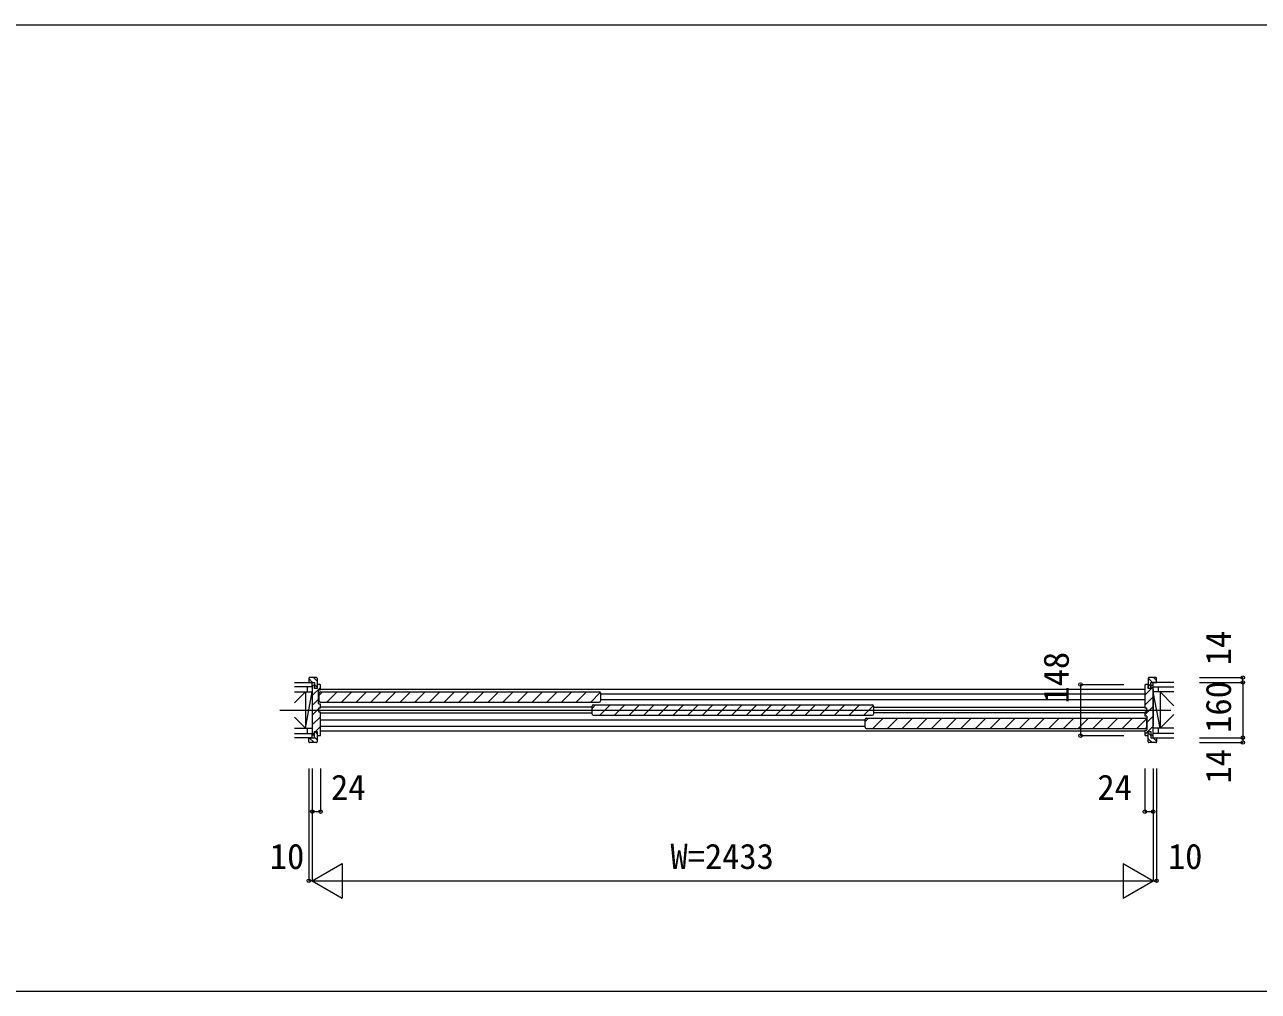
# Model space of a CAD drawing. Units: millimetres, scale not verified. Extents: x -21025 to 7656, y -14850 to 5150.
# Drawn here: x -15272 to -11702, y -14850 to -12052 of the extents above; entities that cross this region are included whole.
import ezdxf
from ezdxf.enums import TextEntityAlignment as Align

# ---------------------------------------------------------------- set-up
doc = ezdxf.new("R2010")
doc.units = ezdxf.units.MM
doc.header["$LTSCALE"] = 50
for name, color, linetype, lineweight in [('0-1_YKK_F1', 7, 'Continuous', 9), ('0-4_YKK_N1', 2, 'Continuous', 9), ('0-5_YKK_B1', 4, 'Continuous', 9), ('0-7_YKK_Z1', 7, 'Continuous', 9)]:
    doc.layers.add(name, color=color, linetype=linetype, lineweight=lineweight)
doc.styles.add('ＭＳ ゴシック', font='')
doc.styles.get('ＭＳ ゴシック').set_extended_font_data('MS Gothic')

msp = doc.modelspace()

# ---------------------------------------------------------------- linework, layer by layer
at = {"layer": '0-1_YKK_F1'}
for p, q in [((-21025, -12052.5), (7475, -12052.5)), ((-21025, -14850), (7656.02, -14850))]:
    msp.add_line(p, q, dxfattribs=at)
at = {"layer": '0-4_YKK_N1'}
for p, q in [((-11872.22, -13942), (-11747.22, -13942)), ((-11872.22, -13956), (-11747.22, -13956)), ((-11747.22, -13956), (-11747.22, -13942)), ((-12216.68, -13962), (-12091.68, -13962)), ((-11872.22, -14116), (-11747.22, -14116)), ((-11872.22, -14130), (-11747.22, -14130)), ((-14449.68, -14205), (-14449.68, -14530)), ((-14439.68, -14205), (-14439.68, -14530)), ((-14415.68, -14205), (-14415.68, -14330)), ((-12030.68, -14205), (-12030.68, -14330)), ((-12006.68, -14205), (-12006.68, -14530)), ((-11996.68, -14205), (-11996.68, -14530)), ((-14439.68, -14330), (-14415.68, -14330)), ((-12030.68, -14330), (-12006.68, -14330)), ((-12093.29, -14480), (-12006.68, -14530)), ((-12093.29, -14480), (-12093.29, -14580)), ((-14439.68, -14530), (-14449.68, -14530)), ((-14439.68, -14530), (-12006.68, -14530)), ((-14439.68, -14530), (-14353.08, -14580)), ((-12093.29, -14580), (-12006.68, -14530)), ((-12006.68, -14530), (-11996.68, -14530))]:
    msp.add_line(p, q, dxfattribs=at)
for points in [[(-11747.22, -13956), (-11747.22, -14116), (-11747.22, -14130)], [(-12216.68, -13962), (-12216.68, -14110), (-12091.68, -14110)], [(-14439.68, -14530), (-14353.08, -14480), (-14353.08, -14580)]]:
    msp.add_lwpolyline(points, dxfattribs=at)
for centre in [(-12216.68, -13962), (-11747.22, -13942), (-11747.22, -13956), (-12216.68, -14110), (-11747.22, -14116), (-11747.22, -14130), (-14439.68, -14330), (-14415.68, -14330), (-12030.68, -14330), (-12006.68, -14330), (-14449.68, -14530), (-11996.68, -14530)]:
    msp.add_circle(centre, 5, dxfattribs=at)
at = {"layer": '0-5_YKK_B1'}
for p, q in [((-14449.68, -13944), (-14449.68, -13956)), ((-14449.68, -13945.06), (-14438.75, -13956)), ((-14449.68, -13956), (-14433.18, -13956)), ((-14427.68, -13942), (-14447.68, -13942)), ((-14435.78, -13942), (-14425.68, -13952.09)), ((-14433.18, -13956), (-14433.18, -13974)), ((-14425.68, -13944), (-14425.68, -13974)), ((-12020.68, -13944), (-12020.68, -13974)), ((-12020.64, -13943.6), (-12008.25, -13956)), ((-11998.68, -13942), (-12018.68, -13942)), ((-12013.18, -13956), (-11996.68, -13956)), ((-12013.18, -13974), (-12013.18, -13956)), ((-12005.28, -13942), (-11996.68, -13950.59)), ((-11996.68, -13956), (-11996.68, -13944)), ((-14439.68, -13966.02), (-14438.16, -13964.5)), ((-14434.38, -13964.5), (-14439.68, -13964.5)), ((-14439.68, -13964.5), (-14439.68, -14107.5)), ((-14439.68, -13994.3), (-14415.68, -13970.3)), ((-14433.38, -13965.5), (-14434.38, -13964.5)), ((-14433.38, -13974), (-14433.38, -13965.5)), ((-14425.68, -13974), (-14433.38, -13974)), ((-14433.18, -13961.56), (-14425.68, -13969.06)), ((-14425.68, -13962), (-14425.68, -13969)), ((-14417.68, -13962), (-14425.68, -13962)), ((-14425.68, -13969), (-14425.68, -13974)), ((-14421.68, -14017), (-14421.68, -13979)), ((-14420.18, -13993.23), (-14409.96, -13983)), ((-14420.18, -14009.7), (-14420.18, -13986.3)), ((-14419.68, -13977), (-14416.68, -13977)), ((-14416.88, -13983), (-13609.48, -13983)), ((-14415.68, -13976), (-14415.68, -13964)), ((-14415.68, -13975.5), (-12030.68, -13975.5)), ((-14397.53, -14013), (-14367.53, -13983)), ((-14355.1, -14013), (-14325.1, -13983)), ((-14312.68, -14013), (-14282.68, -13983)), ((-14270.25, -14013), (-14240.25, -13983)), ((-14227.82, -14013), (-14197.82, -13983)), ((-14185.4, -14013), (-14155.4, -13983)), ((-14142.97, -14013), (-14112.97, -13983)), ((-14100.54, -14013), (-14070.55, -13983)), ((-14058.12, -14013), (-14028.12, -13983)), ((-14015.69, -14013), (-13985.69, -13983)), ((-13973.27, -14013), (-13943.27, -13983)), ((-13930.84, -14013), (-13900.84, -13983)), ((-13888.41, -14013), (-13858.41, -13983)), ((-13845.99, -14013), (-13815.99, -13983)), ((-13803.56, -14013), (-13773.56, -13983)), ((-13761.13, -14013), (-13731.13, -13983)), ((-13718.71, -14013), (-13688.71, -13983)), ((-13676.28, -14013), (-13646.28, -13983)), ((-13633.85, -14013), (-13606.3, -13985.44)), ((-13606.18, -13986.3), (-13606.18, -14009.7)), ((-13606.18, -13989.5), (-12030.68, -13989.5)), ((-12030.68, -13964.89), (-12027.79, -13962)), ((-12030.68, -13964), (-12030.68, -14029.5)), ((-12030.68, -13993.17), (-12006.68, -13969.17)), ((-12020.68, -13962), (-12028.68, -13962)), ((-12020.68, -13960.53), (-12013.18, -13968.03)), ((-12020.68, -13969), (-12020.68, -13962)), ((-12020.68, -13974), (-12020.68, -13969)), ((-12012.98, -13974), (-12020.68, -13974)), ((-12011.98, -13964.5), (-12012.98, -13965.5)), ((-12012.98, -13965.5), (-12012.98, -13974)), ((-12006.68, -13964.5), (-12011.98, -13964.5)), ((-12006.68, -14107.5), (-12006.68, -13964.5)), ((-14439.68, -14022.59), (-14421.68, -14004.59)), ((-14416.68, -14019), (-14419.68, -14019)), ((-14418.81, -14030), (-14415.68, -14026.87)), ((-14416.88, -14013), (-13609.48, -14013)), ((-14415.68, -14029.5), (-14415.68, -14020)), ((-13630.18, -14027.5), (-14415.68, -14027.5)), ((-13630.18, -14031.23), (-13619.96, -14021)), ((-13630.18, -14047.7), (-13630.18, -14024.3)), ((-13626.88, -14021), (-12819.48, -14021)), ((-13607.53, -14051), (-13577.53, -14021)), ((-12030.68, -14006.5), (-13606.18, -14006.5)), ((-13565.1, -14051), (-13535.1, -14021)), ((-13522.68, -14051), (-13492.68, -14021)), ((-13480.25, -14051), (-13450.25, -14021)), ((-13437.82, -14051), (-13407.82, -14021)), ((-13395.4, -14051), (-13365.4, -14021)), ((-13352.97, -14051), (-13322.97, -14021)), ((-13310.55, -14051), (-13280.55, -14021)), ((-13268.12, -14051), (-13238.12, -14021)), ((-13225.69, -14051), (-13195.69, -14021)), ((-13183.27, -14051), (-13153.27, -14021)), ((-13140.84, -14051), (-13110.84, -14021)), ((-13098.41, -14051), (-13068.41, -14021)), ((-13055.99, -14051), (-13025.99, -14021)), ((-13013.56, -14051), (-12983.56, -14021)), ((-12971.13, -14051), (-12941.13, -14021)), ((-12928.71, -14051), (-12898.71, -14021)), ((-12886.28, -14051), (-12856.28, -14021)), ((-12843.85, -14051), (-12816.3, -14023.44)), ((-12816.18, -14024.3), (-12816.18, -14047.7)), ((-12816.18, -14027.5), (-12030.68, -14027.5)), ((-12030.68, -14021.46), (-12006.68, -13997.46)), ((-12030.68, -14049.74), (-12006.68, -14025.74)), ((-14439.68, -14050.87), (-14420.68, -14031.87)), ((-14439.68, -14079.15), (-14415.68, -14055.15)), ((-14420.68, -14030), (-14416.18, -14030)), ((-14420.68, -14031), (-14420.68, -14030)), ((-14420.68, -14041), (-14420.68, -14031)), ((-14420.68, -14042), (-14420.68, -14041)), ((-14416.18, -14042), (-14420.68, -14042)), ((-14416.18, -14030), (-14415.68, -14029.5)), ((-14415.68, -14042.5), (-14416.18, -14042)), ((-14415.68, -14108), (-14415.68, -14042.5)), ((-14415.68, -14044.5), (-13630.06, -14044.5)), ((-13626.88, -14051), (-12819.48, -14051)), ((-12840.18, -14069.23), (-12829.96, -14059)), ((-12840.18, -14085.7), (-12840.18, -14062.3)), ((-12836.88, -14059), (-12029.48, -14059)), ((-12817.53, -14089), (-12787.53, -14059)), ((-12030.68, -14044.5), (-12816.18, -14044.5)), ((-12775.1, -14089), (-12745.1, -14059)), ((-12732.68, -14089), (-12702.68, -14059)), ((-12690.25, -14089), (-12660.25, -14059)), ((-12647.82, -14089), (-12617.82, -14059)), ((-12605.4, -14089), (-12575.4, -14059)), ((-12562.97, -14089), (-12532.97, -14059)), ((-12520.54, -14089), (-12490.55, -14059)), ((-12478.12, -14089), (-12448.12, -14059)), ((-12435.69, -14089), (-12405.69, -14059)), ((-12393.27, -14089), (-12363.26, -14059)), ((-12350.84, -14089), (-12320.84, -14059)), ((-12308.41, -14089), (-12278.41, -14059)), ((-12265.99, -14089), (-12235.99, -14059)), ((-12223.56, -14089), (-12193.56, -14059)), ((-12181.13, -14089), (-12151.13, -14059)), ((-12138.71, -14089), (-12108.71, -14059)), ((-12096.28, -14089), (-12066.28, -14059)), ((-12053.85, -14089), (-12026.3, -14061.44)), ((-12030.68, -14029.5), (-12030.18, -14030)), ((-12030.18, -14042), (-12030.68, -14042.5)), ((-12030.68, -14042.5), (-12030.68, -14052)), ((-12030.18, -14030), (-12025.68, -14030)), ((-12025.68, -14042), (-12030.18, -14042)), ((-12029.68, -14053), (-12026.68, -14053)), ((-12026.18, -14062.3), (-12026.18, -14085.7)), ((-12025.68, -14030), (-12025.68, -14031)), ((-12025.68, -14031), (-12025.68, -14041)), ((-12025.68, -14041), (-12025.68, -14042)), ((-12024.68, -14072.03), (-12006.68, -14054.03)), ((-12024.68, -14055), (-12024.68, -14093)), ((-14433.38, -14098), (-14425.68, -14098)), ((-14433.38, -14106.5), (-14433.38, -14098)), ((-14433.18, -14116), (-14433.18, -14098)), ((-14432.51, -14098), (-14425.68, -14104.83)), ((-14430.24, -14098), (-14415.68, -14083.44)), ((-14425.68, -14098), (-14425.68, -14128)), ((-14425.68, -14098), (-14425.68, -14103)), ((-12840.18, -14065.5), (-14415.68, -14065.5)), ((-14415.68, -14082.5), (-12840.18, -14082.5)), ((-14415.68, -14096.5), (-12030.68, -14096.5)), ((-12836.88, -14089), (-12029.48, -14089)), ((-12030.68, -14106.31), (-12006.68, -14082.31)), ((-12030.68, -14096), (-12030.68, -14108)), ((-12026.68, -14095), (-12029.68, -14095)), ((-12020.68, -14128), (-12020.68, -14098)), ((-12020.68, -14098), (-12012.98, -14098)), ((-12020.68, -14103), (-12020.68, -14098)), ((-12013.33, -14098), (-12013.18, -14098.14)), ((-12013.18, -14098), (-12013.18, -14116)), ((-12012.98, -14098), (-12012.98, -14106.5)), ((-14449.68, -14116), (-14433.18, -14116)), ((-14449.68, -14128), (-14449.68, -14116)), ((-14448.45, -14116), (-14434.45, -14130)), ((-14427.68, -14130), (-14447.68, -14130)), ((-14439.68, -14107.44), (-14433.38, -14101.14)), ((-14439.68, -14107.5), (-14434.38, -14107.5)), ((-14434.38, -14107.5), (-14433.38, -14106.5)), ((-14433.18, -14114.3), (-14425.68, -14121.8)), ((-14425.68, -14103), (-14425.68, -14110)), ((-14425.68, -14110), (-14417.68, -14110)), ((-12028.68, -14110), (-12020.68, -14110)), ((-12020.68, -14101.96), (-12013.18, -14109.46)), ((-12020.68, -14110), (-12020.68, -14103)), ((-12020.68, -14118.93), (-12009.61, -14130)), ((-11998.68, -14130), (-12018.68, -14130)), ((-12013.18, -14116), (-11996.68, -14116)), ((-12012.98, -14106.5), (-12011.98, -14107.5)), ((-12011.98, -14107.5), (-12006.68, -14107.5)), ((-12006.64, -14116), (-11996.68, -14125.96)), ((-11996.68, -14116), (-11996.68, -14128))]:
    msp.add_line(p, q, dxfattribs=at)
for centre, radius, start, end in [((-14447.68, -13944), 2, 89.99997, 180.00002), ((-14427.68, -13944), 2, 0, 89.99997), ((-12018.68, -13944), 2, 89.99997, 180.00002), ((-11998.68, -13944), 2, 0, 89.99997), ((-14419.68, -13979), 2, 90, 179.99998), ((-14416.88, -13986.3), 3.3, 90, 180), ((-14417.68, -13964), 2, 0, 89.99998), ((-14416.68, -13976), 1, 270, 359.99998), ((-13609.48, -13986.3), 3.3, 0, 90), ((-12028.68, -13964), 2, 90, 179.99998), ((-14419.68, -14017), 2, 180, 269.99998), ((-14416.88, -14009.7), 3.3, 180, 270), ((-14416.68, -14020), 1, 0, 89.99998), ((-13626.88, -14024.3), 3.3, 90, 180), ((-13609.48, -14009.7), 3.3, 270, 0), ((-12819.48, -14024.3), 3.3, 0, 90), ((-13626.88, -14047.7), 3.3, 180, 270), ((-12836.88, -14062.3), 3.3, 90, 180), ((-12819.48, -14047.7), 3.3, 270, 0), ((-12029.68, -14052), 1, 180, 269.99998), ((-12029.48, -14062.3), 3.3, 0, 90), ((-12026.68, -14055), 2, 0, 89.99998), ((-12836.88, -14085.7), 3.3, 180, 270), ((-12029.68, -14096), 1, 90, 179.99998), ((-12029.48, -14085.7), 3.3, 270, 0), ((-12026.68, -14093), 2, 270, 359.99998), ((-14447.68, -14128), 2, 180.00002, 270), ((-14427.68, -14128), 2, 270, 0), ((-14417.68, -14108), 2, 270, 359.99998), ((-12028.68, -14108), 2, 180, 269.99998), ((-12018.68, -14128), 2, 180.00002, 270), ((-11998.68, -14128), 2, 270, 0)]:
    msp.add_arc(centre, radius, start, end, dxfattribs=at)
at = {"layer": '0-7_YKK_Z1'}
for p, q in [((-14491.18, -13956), (-14439.68, -13956)), ((-14439.68, -13968.5), (-14439.68, -13956)), ((-12006.68, -13968.5), (-12006.68, -13956)), ((-11947.22, -13956), (-12006.68, -13956)), ((-14439.68, -13968.5), (-14491.18, -13968.5)), ((-14491.18, -14015), (-14459.68, -13983.5)), ((-14491.18, -13983.5), (-14439.68, -13983.5)), ((-14454.68, -13968.5), (-14454.68, -13983.5)), ((-14439.68, -13983.5), (-14439.68, -14088.5)), ((-12006.68, -13968.5), (-11947.22, -13968.5)), ((-12006.68, -13976.18), (-12006.68, -14081.18)), ((-11947.22, -13983.5), (-12006.68, -13983.5)), ((-11991.68, -13968.5), (-11991.68, -13983.5)), ((-11946.68, -14023.5), (-11986.68, -13983.5)), ((-14533.39, -14036), (-11955.84, -14036)), ((-14491.18, -14057), (-14459.68, -14088.5)), ((-11946.68, -14048.5), (-11986.68, -14088.5)), ((-14491.18, -14088.5), (-14439.68, -14088.5)), ((-14454.68, -14088.5), (-14454.68, -14103.5)), ((-11947.22, -14088.5), (-12006.68, -14088.5)), ((-11991.68, -14088.5), (-11991.68, -14103.5)), ((-14491.18, -14103.5), (-14439.68, -14103.5)), ((-14439.68, -14116), (-14491.18, -14116)), ((-14439.68, -14116), (-14439.68, -14103.5)), ((-12006.68, -14116), (-12006.68, -14103.5)), ((-11947.22, -14103.5), (-12006.68, -14103.5)), ((-12006.68, -14116), (-11947.22, -14116))]:
    msp.add_line(p, q, dxfattribs=at)
for points in [[(-14459.68, -13983.5), (-14459.68, -14088.5), (-14439.68, -13983.5)], [(-11986.68, -13983.5), (-11986.68, -14088.5), (-12006.68, -13983.5)]]:
    msp.add_lwpolyline(points, dxfattribs=at)

# ---------------------------------------------------------------- texts
at = {"layer": '0-4_YKK_N1', "color": 4, "style": 'ＭＳ ゴシック'}
for s, p in [('14', (-11759.22, -13906.6)), ('148', (-12228.68, -14017.16)), ('160', (-11759.22, -14101.81)), ('14', (-11759.22, -14249))]:
    msp.add_text(s, height=73.31, rotation=90, dxfattribs=at).set_placement(p, align=Align.BOTTOM_LEFT)
for s, p in [('24', (-14385.44, -14318)), ('24', (-12167.97, -14318)), ('10', (-14562.46, -14518)), ('W=2433', (-13403.18, -14518)), ('10', (-11963.79, -14518))]:
    msp.add_text(s, height=73.31, dxfattribs=at).set_placement(p, align=Align.BOTTOM_LEFT)

doc.saveas('drawing.dxf')
